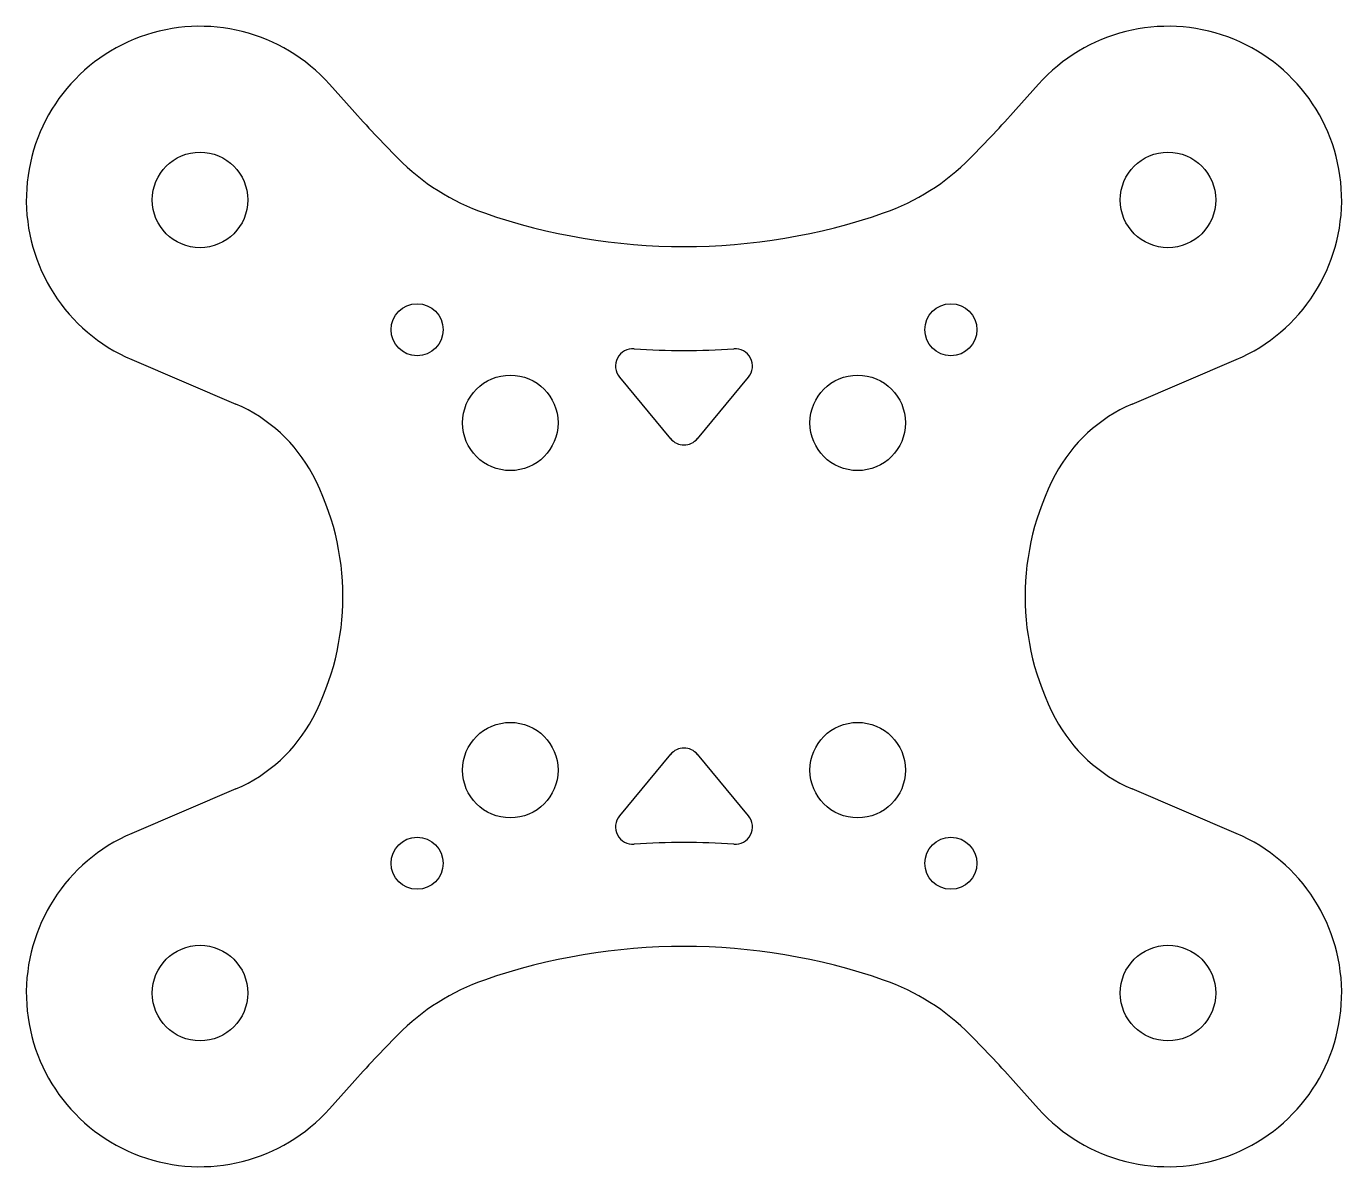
# Model space of a CAD drawing. Header units: millimetres. Extents: x -37.9 to 37.9, y -32.8 to 32.8.
import ezdxf

# ---------------------------------------------------------------- set-up
doc = ezdxf.new("R2010")
doc.units = ezdxf.units.MM

msp = doc.modelspace()

# ---------------------------------------------------------------- linework, layer by layer
at = {"color": 7, "linetype": 'Continuous', "lineweight": 25}
for p, q in [((-19.112, 28.051), (-20.403, 29.498)), ((20.403, 29.498), (19.112, 28.051)), ((-31.797, 13.646), (-25.794, 11.078)), ((25.794, 11.078), (31.797, 13.646)), ((-3.711, 12.635), (-0.77, 9.09)), ((0.77, 9.09), (3.711, 12.635)), ((-0.77, -9.09), (-3.711, -12.635)), ((3.711, -12.635), (0.77, -9.09)), ((-25.794, -11.078), (-31.797, -13.646)), ((31.797, -13.646), (25.794, -11.078)), ((-20.403, -29.498), (-19.112, -28.051)), ((19.112, -28.051), (20.403, -29.498))]:
    msp.add_line(p, q, dxfattribs=at)
for centre, radius in [((-27.864, 22.84), 2.75), ((27.864, 22.84), 2.75), ((-15.365, 15.365), 1.5), ((15.365, 15.365), 1.5), ((-10, 10), 2.75), ((10, 10), 2.75), ((-10, -10), 2.75), ((10, -10), 2.75), ((-15.365, -15.365), 1.5), ((15.365, -15.365), 1.5), ((-27.864, -22.84), 2.75), ((27.864, -22.84), 2.75)]:
    msp.add_circle(centre, radius, dxfattribs=at)
for centre, radius, start, end in [((-27.864, 22.84), 10, 41.74319, 246.84342), ((27.864, 22.84), 10, 293.15658, 138.25681), ((38.34, 79.318), 77, 221.74319, 224.61255), ((-38.34, 79.318), 77, 315.38745, 318.25681), ((-7.22, 34.37), 13, 224.61255, 250.8427), ((7.22, 34.37), 13, 289.1573, 315.38745), ((0, 55.151), 35, 250.8427, 289.1573), ((-2.941, 13.274), 1, 85.67532, 219.68002), ((0, 52.163), 38, 265.67532, 274.32468), ((2.941, 13.274), 1, 320.31998, 94.32468), ((-29.334, 2.804), 9, 27.85626, 66.84342), ((29.334, 2.804), 9, 113.15658, 152.14374), ((0, 9.729), 1, 219.68002, 320.31998), ((-34.638, 0), 15, 332.14374, 27.85626), ((34.638, 0), 15, 152.14374, 207.85626), ((-29.334, -2.804), 9, 293.15658, 332.14374), ((29.334, -2.804), 9, 207.85626, 246.84342), ((0, -9.729), 1, 39.68002, 140.31998), ((-2.941, -13.274), 1, 140.31998, 274.32468), ((2.941, -13.274), 1, 265.67532, 39.68002), ((-27.864, -22.84), 10, 113.15658, 318.25681), ((0, -52.163), 38, 85.67532, 94.32468), ((27.864, -22.84), 10, 221.74319, 66.84342), ((0, -55.151), 35, 70.8427, 109.1573), ((-7.22, -34.37), 13, 109.1573, 135.38745), ((7.22, -34.37), 13, 44.61255, 70.8427), ((38.34, -79.318), 77, 135.38745, 138.25681), ((-38.34, -79.318), 77, 41.74319, 44.61255)]:
    msp.add_arc(centre, radius, start, end, dxfattribs=at)

doc.saveas('drawing.dxf')
